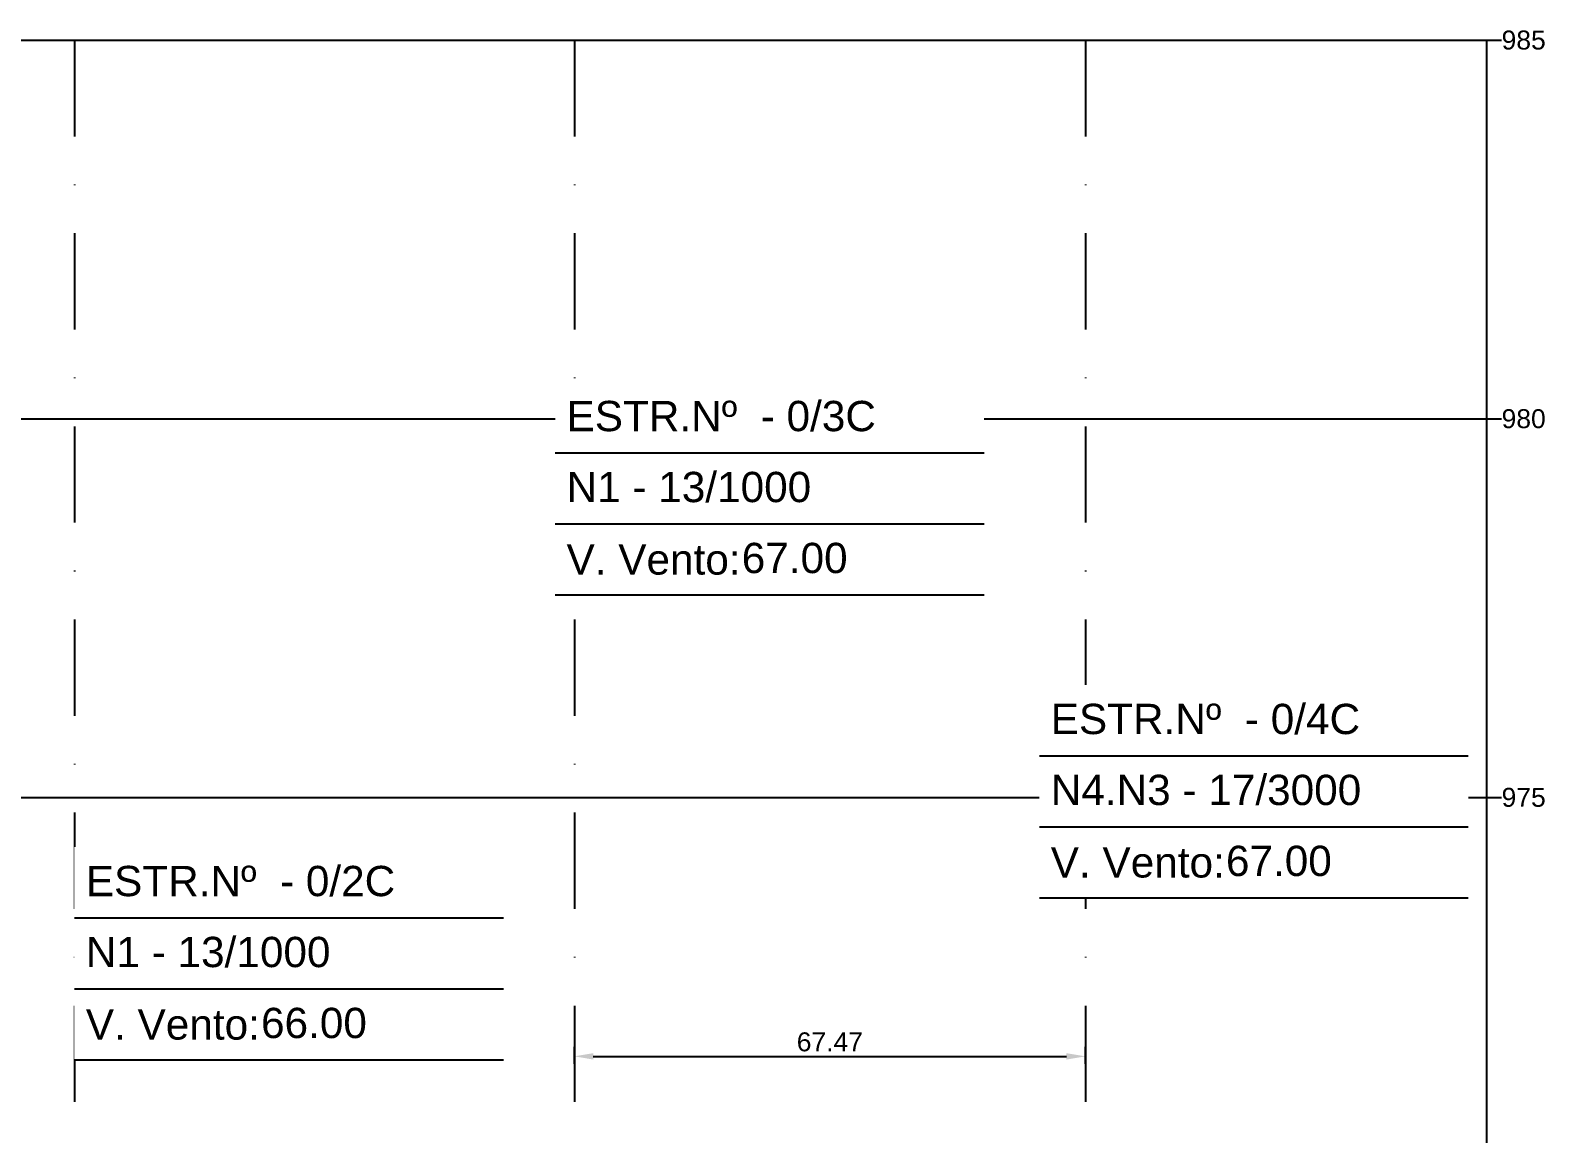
# Model space of a CAD drawing. Header units: metres. Extents: x -121 to 9872, y 3505 to 10721.
# Drawn here: x 58.9 to 258.9, y 5003.1 to 5148.8 of the extents above; entities that cross this region are included whole.
import ezdxf
from ezdxf.enums import TextEntityAlignment as Align

# ---------------------------------------------------------------- set-up
doc = ezdxf.new("R2010")
doc.units = ezdxf.units.M
doc.set_wipeout_variables(frame=1)
doc.header["$PDMODE"] = 2
doc.linetypes.add('DASHDOT', pattern=[25.4, 12.7, -6.35, 0, -6.35])
for name, color, linetype in [('Cabeçalho', 7, 'Continuous'), ('Grade', 9, 'Continuous'), ('Ind.Rot', 8, 'DASHDOT'), ('Ind_Bloco', 7, 'Continuous'), ('Perfil - Caixa', 251, 'Continuous'), ('Perfil - Texto Geral', 7, 'Continuous')]:
    doc.layers.add(name, color=color, linetype=linetype)
doc.styles.add('Arial', font='arial.ttf')
doc.styles.add('SIMM-PADRÃO_(TXT)', font='arial.ttf', dxfattribs={"height": 2})
doc.styles.get("Standard").update_dxf_attribs({"font": 'arial.ttf'})
doc.dimstyles.new('ISO-25', dxfattribs={"dimtxt": 2.5, "dimasz": 2.5, "dimexe": 1.25, "dimexo": 0.625, "dimtad": 1, "dimzin": 1, "dimtxsty": 'Standard', "dimcen": 2.5, "dimaunit": 1, "dimadec": 3, "dimazin": 3, "dimtfac": 1, "dimtmove": 0, "dimatfit": 3, "dimfxlon": 1, "dimarcsym": 0})

# ---------------------------------------------------------------- blocks, each defined once
blk = doc.blocks.new('BlocoCabecalho')
blk.add_wipeout([(-11.66, -3.34), (44.97, -3.34), (44.97, -31.45), (-11.66, -31.45)])
for points in [[(-11.66, -12.71), (44.97, -12.71)], [(-11.66, -22.08), (44.97, -22.08)], [(-11.66, -31.45), (44.97, -31.45)]]:
    blk.add_lwpolyline(points)
at = {"style": 'SIMM-PADRÃO_(TXT)'}
for tag, p in [('ESTRUTURANUM', (-10.16, -11.03)), ('TIPO_ESFORÇO', (-10.16, -20.4)), ('VÃOVENTO', (12.97, -29.77))]:
    blk.add_attdef(tag, text='', height=4, dxfattribs=at).set_placement(p, align=Align.BOTTOM_LEFT)
at = {"layer": 'Ind_Bloco', "color": 7, "style": 'Arial'}
blk.add_text('V. Vento:', height=4, dxfattribs=at).set_placement((-10.16, -26.77), align=Align.MIDDLE_LEFT)
blk = doc.blocks.new('*D321')
at = {"color": 0, "lineweight": -2, "transparency": 16777216}
for p, q in [((130.74, 5012.3), (130.74, 5014.55)), ((133.24, 5013.3), (195.71, 5013.3)), ((198.21, 5012.3), (198.21, 5014.55))]:
    blk.add_line(p, q, dxfattribs=at)
at = {"color": 0, "transparency": 16777216}
for points in [[(133.24, 5013.72), (133.24, 5012.88), (130.74, 5013.3)], [(195.71, 5013.72), (195.71, 5012.88), (198.21, 5013.3)]]:
    blk.add_solid(points, dxfattribs=at)
at = {"layer": 'Defpoints', "color": 0, "transparency": 16777216}
for p in [(198.21, 5013.3), (198.21, 5000.11), (130.74, 4970.79)]:
    blk.add_point(p, dxfattribs=at)
at = {"color": 0, "transparency": 16777216, "insert": (164.47, 5015.2), "char_height": 2.5, "attachment_point": 5}
blk.add_mtext('67.47', dxfattribs=at)

msp = doc.modelspace()

# ---------------------------------------------------------------- linework, layer by layer
at = {"layer": 'Grade'}
for points in [[(-71.252, 5097.486), (251.167, 5097.486)], [(-71.252, 5047.486), (251.167, 5047.486)], [(-71.252, 5047.486), (251.167, 5047.486)]]:
    msp.add_lwpolyline(points, dxfattribs=at)
at = {"layer": 'Ind.Rot', "linetype": 'DASHDOT'}
for p, q in [((64.739, 5147.486), (64.739, 4547.486)), ((130.739, 5147.486), (130.739, 4547.486)), ((198.207, 5147.486), (198.207, 4547.486))]:
    msp.add_line(p, q, dxfattribs=at)
at = {"layer": 'Perfil - Caixa'}
for p, q in [((251.167, 5147.486), (253.167, 5147.486)), ((251.167, 5097.486), (253.167, 5097.486)), ((251.167, 5047.486), (253.167, 5047.486))]:
    msp.add_line(p, q, dxfattribs=at)
msp.add_lwpolyline([(-71.252, 5147.486), (251.167, 5147.486)], dxfattribs=at)
msp.add_lwpolyline([(-71.252, 5147.486), (251.167, 5147.486), (251.167, 4597.486), (-71.252, 4597.486)], close=True, dxfattribs=at)

# ---------------------------------------------------------------- texts
at = {"layer": 'Perfil - Texto Geral', "color": 0, "linetype": 'Continuous', "lineweight": -2, "char_height": 2.5, "attachment_point": 4, "style": 'Arial'}
for s, insert in [('985', (253.167, 5147.486)), ('980', (253.167, 5097.486)), ('975', (253.167, 5047.486))]:
    msp.add_mtext(s, dxfattribs=dict(at, insert=insert))

# ---------------------------------------------------------------- dimensions: what is measured, and where the dimension line sits
dim = msp.add_linear_dim(base=(198.207, 5013.301), p1=(130.739, 4970.786), p2=(198.207, 5000.106), dimstyle='ISO-25')
dim.commit()
dim.dimension.update_dxf_attribs({"geometry": '*D321', "text_midpoint": (164.473, 5015.202)})

# ---------------------------------------------------------------- next in the draw order: block references
at = {"layer": 'Cabeçalho'}
for p, values in [((139.865, 5105.683), {'ESTRUTURANUM': 'ESTR.Nº  - 0/3C', 'TIPO_ESFORÇO': 'N1 - 13/1000', 'VÃOVENTO': '67.00'}), ((203.796, 5065.683), {'ESTRUTURANUM': 'ESTR.Nº  - 0/4C', 'TIPO_ESFORÇO': 'N4.N3 - 17/3000', 'VÃOVENTO': '67.00'}), ((76.395, 5044.282), {'ESTRUTURANUM': 'ESTR.Nº  - 0/2C', 'TIPO_ESFORÇO': 'N1 - 13/1000', 'VÃOVENTO': '66.00'})]:
    msp.add_blockref('BlocoCabecalho', p, dxfattribs=at).add_auto_attribs(values)

doc.saveas('drawing.dxf')
